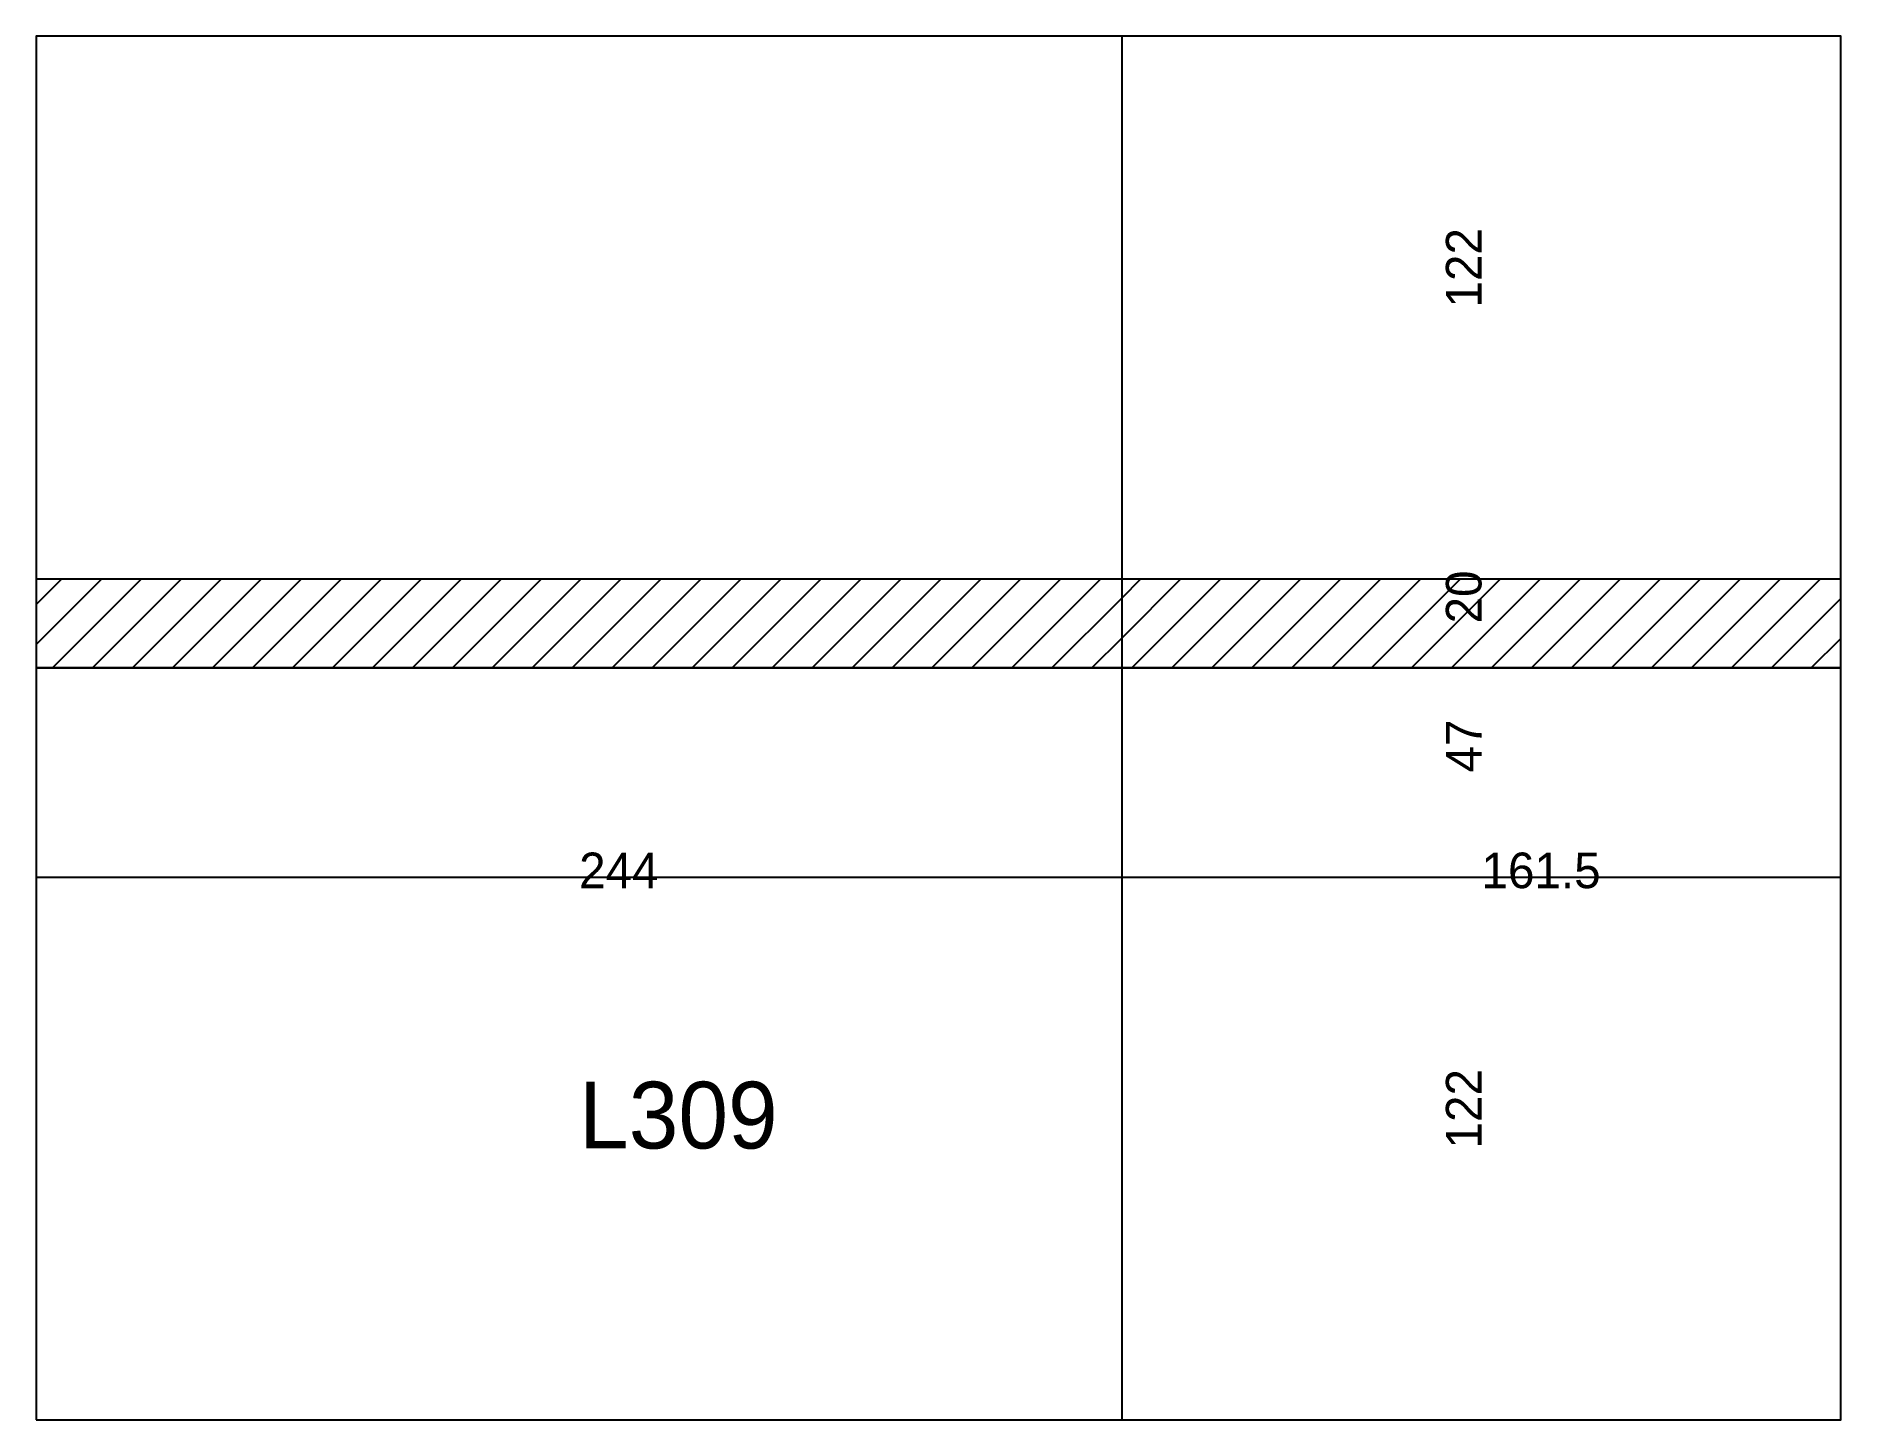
# Model space of a CAD drawing. Extents: x 2743 to 3148, y 2281 to 2592.
import ezdxf

# ---------------------------------------------------------------- set-up
doc = ezdxf.new("R2010")
doc.units = 0
for name, color, linetype in [('3', 3, 'Continuous'), ('4', 4, 'Continuous'), ('Painéis', 200, 'Continuous'), ('REAPROVEITAMENTO', 251, 'Continuous')]:
    doc.layers.add(name, color=color, linetype=linetype)

msp = doc.modelspace()

# ---------------------------------------------------------------- hatches: boundary and pattern name
at = {"layer": 'REAPROVEITAMENTO'}
h = msp.add_hatch(dxfattribs=at)
h.set_pattern_fill('ANSI31', scale=2)
h.paths.add_polyline_path([(2742.57, 2469.94), (2742.57, 2449.94), (2986.57, 2449.94), (2986.57, 2469.94)])
h = msp.add_hatch(dxfattribs=at)
h.set_pattern_fill('ANSI31', scale=2)
h.paths.add_polyline_path([(2986.57, 2469.94), (2986.57, 2449.94), (3148.07, 2449.94), (3148.07, 2469.94)])

# ---------------------------------------------------------------- linework, layer by layer
at = {"layer": '3'}
for p, q in [((3148.07, 2591.94), (2742.57, 2591.94)), ((2742.57, 2591.94), (2742.57, 2280.94)), ((2986.57, 2280.94), (2986.57, 2591.94)), ((3148.07, 2280.94), (3148.07, 2591.94)), ((2742.57, 2449.94), (3148.07, 2449.94)), ((2742.57, 2402.94), (3148.07, 2402.94)), ((2742.57, 2280.94), (3148.07, 2280.94))]:
    msp.add_line(p, q, dxfattribs=at)
at = {"layer": '3', "lineweight": 25}
msp.add_lwpolyline([(2742.57, 2280.94), (3148.07, 2280.94), (3148.07, 2591.94), (2742.57, 2591.94)], close=True, dxfattribs=at)
at = {"layer": '3'}
for points in [[(2742.57, 2469.94), (3148.07, 2469.94)], [(3148.07, 2449.94), (2742.57, 2449.94)]]:
    msp.add_lwpolyline(points, dxfattribs=at)
at = {"layer": 'Painéis', "lineweight": 18}
for p, q in [((2986.57, 2280.94), (2986.57, 2591.94)), ((2742.57, 2469.94), (3148.07, 2469.94)), ((2742.57, 2449.94), (3148.07, 2449.94)), ((2742.57, 2402.94), (3148.07, 2402.94))]:
    msp.add_line(p, q, dxfattribs=at)

# ---------------------------------------------------------------- texts
at = {"layer": '4'}
msp.add_text('L309', height=15, dxfattribs=at).set_placement((2864.57, 2341.94))
at = {"layer": 'Painéis'}
for s, p in [('122', (3067.32, 2530.94)), ('20', (3067.32, 2459.94)), ('47', (3067.32, 2426.44)), ('122', (3067.32, 2341.94))]:
    msp.add_text(s, height=8, rotation=90, dxfattribs=at).set_placement(p)
for s, p in [('244', (2864.57, 2400.44)), ('161.5', (3067.32, 2400.44))]:
    msp.add_text(s, height=8, dxfattribs=at).set_placement(p)

doc.saveas('drawing.dxf')
